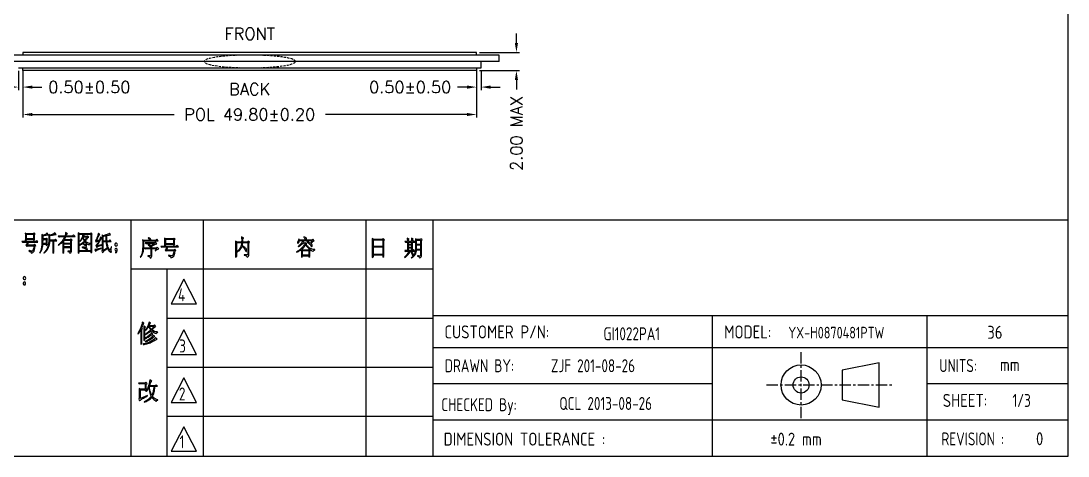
# Model space of a CAD drawing. Header units: millimetres. Extents: x 1826 to 2116, y 1670 to 1795.
# Drawn here: x 1891.5 to 2006.4, y 1670 to 1717.7 of the extents above; entities that cross this region are included whole.
import ezdxf
from ezdxf.enums import TextEntityAlignment as Align

# ---------------------------------------------------------------- set-up
doc = ezdxf.new("R2010")
doc.units = ezdxf.units.MM
doc.linetypes.add('CENTER', pattern=[2, 1.25, -0.25, 0.25, -0.25])
doc.linetypes.add('DASHED2', pattern=[0.375, 0.25, -0.125])
doc.layers.add('DIM', color=3, linetype='Continuous')
doc.styles.add('ROMANC', font='isocp.shx', dxfattribs={"bigfont": 'gbcbig.shx'})
doc.styles.add('ROMANS', font='romans.shx')
doc.dimstyles.new('LCDDIM', dxfattribs={"dimtxt": 0.85, "dimasz": 0.68, "dimexe": 0.2125, "dimexo": 0.2125, "dimgap": 0.17, "dimtad": 0, "dimzin": 0, "dimdsep": 46, "dimtxsty": 'ROMANS', "dimcen": 2.5, "dimadec": 0, "dimazin": 0, "dimtfac": 1, "dimtofl": 0, "dimtmove": 0, "dimatfit": 0, "dimfxl": 0, "dimarcsym": 0})

# ---------------------------------------------------------------- blocks, each defined once
blk = doc.blocks.new('*D13')
at = {"layer": 'DEFPOINTS', "color": 0, "transparency": 16777216}
for p in [(1941.47, 1714.3), (1941.47, 1712.3), (1945.85, 1712.3)]:
    blk.add_point(p, dxfattribs=at)
at = {"layer": 'DIM', "color": 0, "lineweight": -2, "transparency": 16777216}
for p, q in [((1945.85, 1715.34), (1945.85, 1716.38)), ((1941.79, 1714.3), (1946.17, 1714.3)), ((1941.79, 1712.3), (1946.17, 1712.3)), ((1945.85, 1711.26), (1945.85, 1710.22))]:
    blk.add_line(p, q, dxfattribs=at)
at = {"layer": 'DIM', "color": 0, "transparency": 16777216}
for points in [[(1945.67, 1715.34), (1946.02, 1715.34), (1945.85, 1714.3)], [(1945.67, 1711.26), (1946.02, 1711.26), (1945.85, 1712.3)]]:
    blk.add_solid(points, dxfattribs=at)
at = {"layer": 'DIM', "color": 0, "transparency": 16777216, "insert": (1945.85, 1705.41), "char_height": 1.3, "attachment_point": 5, "rotation": 90, "style": 'ROMANS'}
blk.add_mtext('2.00 MAX', dxfattribs=at)
blk = doc.blocks.new('*D14')
at = {"layer": 'DEFPOINTS', "color": 0, "transparency": 16777216}
for p in [(1891.17, 1712.6), (1891.67, 1712.6), (1891.67, 1710.49)]:
    blk.add_point(p, dxfattribs=at)
at = {"layer": 'DIM', "color": 0, "lineweight": -2, "transparency": 16777216}
for p, q in [((1891.17, 1712.28), (1891.17, 1710.16)), ((1891.67, 1712.28), (1891.67, 1710.16)), ((1890.13, 1710.49), (1889.09, 1710.49)), ((1892.71, 1710.49), (1893.75, 1710.49))]:
    blk.add_line(p, q, dxfattribs=at)
at = {"layer": 'DIM', "color": 0, "transparency": 16777216}
for points in [[(1890.13, 1710.66), (1890.13, 1710.31), (1891.17, 1710.49)], [(1892.71, 1710.66), (1892.71, 1710.31), (1891.67, 1710.49)]]:
    blk.add_solid(points, dxfattribs=at)
at = {"layer": 'DIM', "color": 0, "transparency": 16777216, "insert": (1898.96, 1710.49), "char_height": 1.3, "attachment_point": 5, "style": 'ROMANS'}
blk.add_mtext('0.50%%P0.50', dxfattribs=at)
blk = doc.blocks.new('*D15')
at = {"layer": 'DEFPOINTS', "color": 0, "transparency": 16777216}
for p in [(1941.47, 1712.6), (1941.97, 1712.6), (1941.47, 1710.49)]:
    blk.add_point(p, dxfattribs=at)
at = {"layer": 'DIM', "color": 0, "lineweight": -2, "transparency": 16777216}
for p, q in [((1941.47, 1712.28), (1941.47, 1710.16)), ((1941.97, 1712.28), (1941.97, 1710.16)), ((1940.43, 1710.49), (1939.39, 1710.49)), ((1943.01, 1710.49), (1944.05, 1710.49))]:
    blk.add_line(p, q, dxfattribs=at)
at = {"layer": 'DIM', "color": 0, "transparency": 16777216}
for points in [[(1940.43, 1710.66), (1940.43, 1710.31), (1941.47, 1710.49)], [(1943.01, 1710.66), (1943.01, 1710.31), (1941.97, 1710.49)]]:
    blk.add_solid(points, dxfattribs=at)
at = {"layer": 'DIM', "color": 0, "transparency": 16777216, "insert": (1934.18, 1710.49), "char_height": 1.3, "attachment_point": 5, "style": 'ROMANS'}
blk.add_mtext('0.50%%P0.50', dxfattribs=at)
blk = doc.blocks.new('*D16')
at = {"layer": 'DEFPOINTS', "color": 0, "transparency": 16777216}
for p in [(1891.67, 1712.6), (1941.47, 1712.6), (1941.47, 1707.48)]:
    blk.add_point(p, dxfattribs=at)
at = {"layer": 'DIM', "color": 0, "lineweight": -2, "transparency": 16777216}
for p, q in [((1891.67, 1712.28), (1891.67, 1707.16)), ((1941.47, 1712.28), (1941.47, 1707.16)), ((1892.71, 1707.48), (1908.26, 1707.48)), ((1940.43, 1707.48), (1924.88, 1707.48))]:
    blk.add_line(p, q, dxfattribs=at)
at = {"layer": 'DIM', "color": 0, "transparency": 16777216}
for points in [[(1892.71, 1707.65), (1892.71, 1707.31), (1891.67, 1707.48)], [(1940.43, 1707.65), (1940.43, 1707.31), (1941.47, 1707.48)]]:
    blk.add_solid(points, dxfattribs=at)
at = {"layer": 'DIM', "color": 0, "transparency": 16777216, "insert": (1916.57, 1707.48), "char_height": 1.3, "attachment_point": 5, "style": 'ROMANS'}
blk.add_mtext('POL 49.80%%P0.20', dxfattribs=at)

msp = doc.modelspace()

# ---------------------------------------------------------------- linework, layer by layer
for p, q in [((1943.969, 1714), (1889.169, 1714)), ((1891.669, 1714.3), (1891.669, 1714)), ((1941.469, 1714.3), (1891.669, 1714.3)), ((1941.469, 1714), (1941.469, 1714.3)), ((1943.969, 1713.3), (1943.969, 1714)), ((1943.969, 1713.3), (1889.169, 1713.3)), ((1941.969, 1712.6), (1941.969, 1713.3)), ((1891.169, 1712.6), (1941.969, 1712.6)), ((1891.669, 1712.3), (1891.669, 1712.6)), ((1941.469, 1712.3), (1891.669, 1712.3)), ((1941.469, 1712.6), (1941.469, 1712.3)), ((1936.657, 1695.878), (1880.909, 1695.878))]:
    msp.add_line(p, q)
for points in [[(2006.407, 1669.996), (2006.407, 1795.159), (1825.615, 1795.159), (1825.615, 1669.996)], [(1891.935, 1694.347), (1892.834, 1694.334), (1892.834, 1693.834), (1892.049, 1693.834), (1891.936, 1693.818), (1891.933, 1693.706), (1891.931, 1693.641), (1892.049, 1693.689), (1892.049, 1693.785), (1892.834, 1693.785), (1892.951, 1693.801), (1892.948, 1693.893), (1892.946, 1694.009), (1892.945, 1694.152), (1892.945, 1694.295), (1893.008, 1694.362), (1892.049, 1694.381), (1891.931, 1694.459)], [(1892.828, 1694.381), (1892.049, 1694.381), (1893.008, 1694.362), (1892.898, 1694.478)], [(1894.268, 1694.416), (1894.183, 1694.355), (1894.132, 1694.324), (1894.038, 1694.275), (1893.95, 1694.235), (1893.881, 1694.208), (1894.006, 1694.191), (1894.122, 1694.223), (1894.223, 1694.25), (1894.309, 1694.268), (1894.378, 1694.281), (1894.432, 1694.285), (1894.438, 1694.285), (1894.329, 1694.478)], [(1895.106, 1694.446), (1895.018, 1694.395), (1894.95, 1694.362), (1894.864, 1694.321), (1895.304, 1694.306), (1895.32, 1694.305), (1895.17, 1694.496)], [(1896.348, 1694.421), (1896.325, 1694.315), (1896.291, 1694.198), (1896.263, 1694.122), (1896.388, 1694.122), (1896.433, 1694.226), (1896.468, 1694.305), (1896.529, 1694.385), (1896.562, 1694.401), (1896.358, 1694.516)], [(1897.745, 1694.355), (1899.117, 1694.344), (1899.117, 1692.535), (1897.859, 1692.535), (1899.117, 1692.487), (1899.117, 1692.285), (1899.236, 1692.361), (1899.231, 1692.468), (1899.229, 1692.583), (1899.228, 1692.706), (1899.228, 1694.305), (1899.274, 1694.362), (1897.867, 1694.391), (1897.741, 1694.478)], [(1899.101, 1694.391), (1897.867, 1694.391), (1899.274, 1694.362), (1899.165, 1694.478)], [(1893.079, 1693.535), (1891.562, 1693.535), (1891.624, 1693.458), (1891.695, 1693.487), (1893.323, 1693.487), (1893.181, 1693.66)], [(1891.937, 1694.233), (1891.939, 1694.117), (1891.939, 1693.934), (1891.936, 1693.818), (1892.049, 1693.834), (1892.049, 1694.334), (1892.834, 1694.334), (1891.935, 1694.347)], [(1892.143, 1693.487), (1892.114, 1693.364), (1892.084, 1693.267), (1892.08, 1693.257), (1892.022, 1693.163), (1891.985, 1693.131), (1892.08, 1692.996), (1892.151, 1693.083), (1892.874, 1693.083), (1893.071, 1693.093), (1892.166, 1693.131), (1892.277, 1693.487)], [(1892.834, 1693.785), (1892.834, 1693.68), (1892.953, 1693.738), (1892.951, 1693.801)], [(1893.752, 1694.23), (1893.757, 1694.131), (1893.759, 1694.021), (1893.761, 1693.897), (1893.762, 1693.76), (1893.762, 1693.67), (1893.76, 1693.537), (1893.755, 1693.412), (1893.75, 1693.293), (1893.865, 1693.314), (1893.873, 1693.775), (1894.219, 1693.775), (1894.384, 1693.785), (1893.873, 1693.824), (1893.873, 1694.151), (1894.006, 1694.191), (1893.881, 1694.208), (1893.747, 1694.315)], [(1894.219, 1693.775), (1894.219, 1693.314), (1893.865, 1693.314), (1893.75, 1693.293), (1894.219, 1693.265), (1894.219, 1693.103), (1894.329, 1693.16), (1894.326, 1693.232), (1894.323, 1693.326), (1894.322, 1693.44), (1894.321, 1693.576), (1894.321, 1693.738), (1894.384, 1693.785)], [(1894.195, 1693.824), (1893.873, 1693.824), (1894.384, 1693.785), (1894.273, 1693.92)], [(1894.506, 1694.203), (1894.508, 1694.084), (1894.51, 1693.968), (1894.51, 1693.853), (1894.508, 1693.74), (1894.506, 1693.63), (1894.502, 1693.526), (1894.494, 1693.411), (1894.479, 1693.298), (1894.458, 1693.188), (1894.43, 1693.08), (1894.396, 1692.975), (1894.356, 1692.874), (1894.329, 1692.813), (1894.276, 1692.706), (1894.22, 1692.607), (1894.163, 1692.514), (1894.103, 1692.43), (1894.041, 1692.354), (1893.976, 1692.286), (1893.975, 1692.285), (1893.991, 1692.246), (1894.071, 1692.318), (1894.145, 1692.391), (1894.213, 1692.469), (1894.277, 1692.549), (1894.335, 1692.633), (1894.388, 1692.719), (1894.436, 1692.81), (1894.478, 1692.902), (1894.516, 1692.997), (1894.548, 1693.096), (1894.574, 1693.199), (1894.596, 1693.304), (1894.611, 1693.413), (1894.623, 1693.525), (1894.627, 1693.631), (1895.374, 1693.631), (1894.627, 1693.68), (1894.627, 1694.19), (1894.775, 1694.222), (1894.635, 1694.237), (1894.502, 1694.324)], [(1895.123, 1693.68), (1894.627, 1693.68), (1895.374, 1693.631), (1895.241, 1693.795)], [(1894.775, 1694.285), (1894.684, 1694.252), (1894.635, 1694.237), (1894.775, 1694.222), (1894.905, 1694.25), (1895.019, 1694.272), (1895.116, 1694.29), (1895.195, 1694.301), (1895.258, 1694.306), (1895.304, 1694.306), (1894.864, 1694.321)], [(1894.943, 1693.631), (1894.943, 1692.805), (1894.942, 1692.698), (1894.94, 1692.587), (1894.939, 1692.47), (1894.936, 1692.35), (1894.935, 1692.275), (1895.06, 1692.324), (1895.055, 1692.459), (1895.053, 1692.574), (1895.052, 1692.668), (1895.052, 1693.631)], [(1897.081, 1694.122), (1895.547, 1694.122), (1895.611, 1694.044), (1895.699, 1694.069), (1895.768, 1694.074), (1897.388, 1694.074), (1897.223, 1694.276)], [(1895.913, 1693.52), (1895.909, 1693.516), (1895.838, 1693.436), (1895.765, 1693.362), (1895.69, 1693.293), (1895.614, 1693.229), (1895.547, 1693.179), (1895.563, 1693.141), (1895.65, 1693.192), (1895.733, 1693.248), (1895.812, 1693.308), (1895.889, 1693.372), (1895.962, 1693.441), (1896.032, 1693.515), (1896.05, 1693.535), (1895.97, 1693.589)], [(1896.239, 1694.074), (1896.187, 1693.958), (1896.133, 1693.851), (1896.08, 1693.754), (1896.025, 1693.666), (1895.97, 1693.589), (1896.05, 1693.535), (1896.05, 1692.857), (1896.049, 1692.726), (1896.048, 1692.609), (1896.048, 1692.509), (1896.047, 1692.424), (1896.046, 1692.354), (1896.045, 1692.3), (1896.044, 1692.26), (1896.044, 1692.256), (1896.161, 1692.343), (1896.161, 1692.901), (1896.885, 1692.901), (1896.161, 1692.949), (1896.161, 1693.275), (1896.885, 1693.275), (1896.161, 1693.323), (1896.161, 1693.67), (1896.885, 1693.67), (1897.081, 1693.68), (1896.185, 1693.717), (1896.238, 1693.809), (1896.291, 1693.903), (1896.34, 1694.002), (1896.374, 1694.074)], [(1896.885, 1693.67), (1896.885, 1693.323), (1896.161, 1693.323), (1896.885, 1693.275), (1896.885, 1692.949), (1896.161, 1692.949), (1896.885, 1692.901), (1896.885, 1692.544), (1896.845, 1692.469), (1896.813, 1692.468), (1896.994, 1692.465), (1896.994, 1693.622), (1897.081, 1693.68)], [(1896.853, 1693.717), (1896.185, 1693.717), (1897.081, 1693.68), (1896.931, 1693.824)], [(1897.748, 1694.24), (1897.749, 1694.131), (1897.749, 1692.543), (1897.747, 1692.428), (1897.743, 1692.315), (1897.741, 1692.266), (1897.859, 1692.324), (1897.859, 1692.487), (1899.117, 1692.487), (1897.859, 1692.535), (1897.859, 1694.344), (1899.117, 1694.344), (1897.745, 1694.355)], [(1898.277, 1693.453), (1898.204, 1693.389), (1898.127, 1693.327), (1898.043, 1693.267), (1897.951, 1693.207), (1897.859, 1693.15), (1897.859, 1693.111), (1897.948, 1693.151), (1898.036, 1693.195), (1898.12, 1693.244), (1898.202, 1693.297), (1898.282, 1693.354), (1898.359, 1693.417), (1898.434, 1693.485), (1898.457, 1693.506), (1898.342, 1693.517)], [(1898.118, 1693.914), (1898.073, 1693.814), (1898.024, 1693.716), (1897.972, 1693.62), (1897.946, 1693.573), (1897.97, 1693.555), (1898.032, 1693.635), (1898.091, 1693.721), (1898.148, 1693.813), (1898.202, 1693.909), (1898.237, 1693.978), (1898.159, 1694.016)], [(1898.252, 1694.344), (1898.238, 1694.261), (1898.209, 1694.155), (1898.161, 1694.023), (1898.159, 1694.016), (1898.237, 1693.978), (1898.269, 1693.878), (1898.308, 1693.776), (1898.354, 1693.674), (1898.402, 1693.584), (1898.457, 1693.66), (1898.408, 1693.729), (1898.359, 1693.818), (1898.311, 1693.925), (1898.268, 1694.036), (1898.685, 1694.036), (1898.292, 1694.083), (1898.344, 1694.177), (1898.354, 1694.19), (1898.417, 1694.247), (1898.268, 1694.344)], [(1898.685, 1694.083), (1898.292, 1694.083), (1898.685, 1694.036), (1898.631, 1693.928), (1898.575, 1693.83), (1898.52, 1693.744), (1898.463, 1693.667), (1898.457, 1693.66), (1898.402, 1693.584), (1898.342, 1693.517), (1898.457, 1693.506), (1898.525, 1693.429), (1898.598, 1693.359), (1898.675, 1693.299), (1898.756, 1693.245), (1898.842, 1693.202), (1898.932, 1693.164), (1898.944, 1693.16), (1898.986, 1693.233), (1899.08, 1693.283), (1899.086, 1693.285), (1899.086, 1693.323), (1898.981, 1693.334), (1898.882, 1693.354), (1898.792, 1693.384), (1898.708, 1693.424), (1898.633, 1693.473), (1898.565, 1693.532), (1898.52, 1693.584), (1898.594, 1693.681), (1898.658, 1693.768), (1898.714, 1693.845), (1898.732, 1693.872), (1898.803, 1693.954), (1898.88, 1694.003), (1898.889, 1694.007), (1898.755, 1694.18)], [(1899.938, 1694.359), (1899.911, 1694.258), (1899.876, 1694.151), (1899.834, 1694.034), (1899.801, 1693.949), (1899.735, 1693.798), (1899.68, 1693.7), (1899.636, 1693.654), (1899.62, 1693.651), (1899.707, 1693.487), (1899.781, 1693.551), (1899.825, 1693.573), (1899.896, 1693.592), (1899.999, 1693.615), (1900.037, 1693.622), (1899.731, 1693.641), (1899.791, 1693.761), (1899.845, 1693.87), (1899.892, 1693.967), (1899.933, 1694.051), (1899.958, 1694.103), (1900.015, 1694.217), (1900.072, 1694.297), (1900.101, 1694.324), (1899.958, 1694.449)], [(1900.154, 1693.897), (1900.114, 1693.788), (1900.077, 1693.7), (1900.061, 1693.67), (1899.731, 1693.641), (1900.037, 1693.622), (1899.957, 1693.482), (1899.888, 1693.368), (1899.831, 1693.278), (1899.785, 1693.215), (1899.755, 1693.179), (1899.67, 1693.105), (1899.66, 1693.103), (1899.769, 1692.901), (1899.826, 1692.947), (1899.894, 1692.991), (1899.974, 1693.033), (1900.067, 1693.071), (1899.777, 1693.083), (1899.834, 1693.162), (1899.892, 1693.244), (1899.95, 1693.332), (1900.011, 1693.424), (1900.071, 1693.522), (1900.108, 1693.584), (1900.19, 1693.721), (1900.256, 1693.82), (1900.304, 1693.882), (1900.328, 1693.9), (1900.194, 1694.026)], [(1900.363, 1694.168), (1900.367, 1694.051), (1900.367, 1692.602), (1900.338, 1692.494), (1900.328, 1692.478), (1900.423, 1692.324), (1900.462, 1692.375), (1900.514, 1692.434), (1900.581, 1692.5), (1900.47, 1692.535), (1900.47, 1693.545), (1901.367, 1693.545), (1900.47, 1693.594), (1900.47, 1694.112), (1900.561, 1694.129), (1900.747, 1694.165), (1900.777, 1694.17), (1900.462, 1694.17), (1900.352, 1694.276)], [(1901.083, 1694.392), (1900.999, 1694.344), (1900.91, 1694.304), (1900.863, 1694.285), (1900.781, 1694.258), (1900.694, 1694.232), (1900.6, 1694.206), (1900.501, 1694.181), (1900.462, 1694.17), (1900.777, 1694.17), (1900.777, 1694.067), (1900.779, 1693.959), (1900.781, 1693.844), (1900.786, 1693.724), (1900.792, 1693.597), (1900.792, 1693.594), (1900.894, 1693.594), (1900.888, 1693.711), (1900.882, 1693.942), (1900.879, 1694.056), (1900.878, 1694.167), (1900.878, 1694.19), (1901.014, 1694.221), (1901.123, 1694.245), (1901.205, 1694.26), (1901.262, 1694.266), (1901.272, 1694.266), (1901.162, 1694.449)], [(1901.107, 1693.594), (1900.47, 1693.594), (1901.367, 1693.545), (1901.216, 1693.728)], [(1900.792, 1693.545), (1900.805, 1693.404), (1900.821, 1693.274), (1900.842, 1693.155), (1900.863, 1693.046), (1900.89, 1692.949), (1900.919, 1692.861), (1900.942, 1692.805), (1900.993, 1692.701), (1901.05, 1692.609), (1901.224, 1692.619), (1901.194, 1692.631), (1901.146, 1692.679), (1901.091, 1692.772), (1901.036, 1692.891), (1901.003, 1692.969), (1900.975, 1693.059), (1900.949, 1693.162), (1900.927, 1693.278), (1900.909, 1693.407), (1900.894, 1693.545)], [(1901.822, 1693.343), (1901.788, 1693.308), (1901.759, 1693.208), (1901.765, 1693.143), (1901.822, 1693.064), (1901.878, 1693.041), (1901.964, 1693.064), (1902.011, 1693.11), (1902.035, 1693.218), (1902.019, 1693.288), (1901.956, 1693.353), (1901.905, 1693.364)], [(1904.816, 1693.619), (1904.818, 1693.502), (1904.82, 1693.39), (1904.821, 1693.284), (1904.822, 1693.186), (1904.822, 1693.081), (1904.821, 1692.982), (1904.818, 1692.878), (1904.812, 1692.773), (1904.804, 1692.662), (1904.794, 1692.548), (1904.788, 1692.477), (1904.771, 1692.373), (1904.748, 1692.272), (1904.718, 1692.172), (1904.679, 1692.073), (1904.636, 1691.977), (1904.584, 1691.883), (1904.556, 1691.835), (1904.582, 1691.807), (1904.653, 1691.908), (1904.715, 1692.007), (1904.769, 1692.102), (1904.814, 1692.196), (1904.85, 1692.287), (1904.876, 1692.373), (1904.89, 1692.439), (1904.906, 1692.551), (1904.919, 1692.661), (1904.93, 1692.768), (1904.937, 1692.873), (1904.942, 1692.976), (1904.942, 1692.977), (1904.945, 1693.068), (1904.947, 1693.166), (1904.948, 1693.271), (1904.949, 1693.383), (1904.95, 1693.502), (1904.95, 1693.61), (1906.529, 1693.61), (1906.358, 1693.799), (1906.237, 1693.658), (1904.96, 1693.658), (1904.814, 1693.742)], [(1905.422, 1693.157), (1905.505, 1693.1), (1905.58, 1693.032), (1905.619, 1692.986), (1905.689, 1692.887), (1905.714, 1692.817), (1905.02, 1692.817), (1905.088, 1692.742), (1905.18, 1692.765), (1905.26, 1692.769), (1905.697, 1692.769), (1905.697, 1692.071), (1905.66, 1691.982), (1905.611, 1691.967), (1905.53, 1691.97), (1905.423, 1691.982), (1905.388, 1691.985), (1905.388, 1691.939), (1905.493, 1691.908), (1905.572, 1691.858), (1905.625, 1691.787), (1905.645, 1691.73), (1905.73, 1691.788), (1905.784, 1691.865), (1905.808, 1691.957), (1905.809, 1692.005), (1905.809, 1692.769), (1906.306, 1692.769), (1906.169, 1692.496), (1906.195, 1692.477), (1906.27, 1692.554), (1906.344, 1692.622), (1906.4, 1692.666), (1906.497, 1692.712), (1906.584, 1692.722), (1906.59, 1692.722), (1906.418, 1692.931), (1906.298, 1692.817), (1905.765, 1692.817), (1905.828, 1692.895), (1905.835, 1692.911), (1905.808, 1693.002), (1905.791, 1693.025), (1905.898, 1693.088), (1905.991, 1693.141), (1906.07, 1693.188), (1906.135, 1693.223), (1906.228, 1693.258), (1906.323, 1693.277), (1906.383, 1693.28), (1906.212, 1693.478), (1906.109, 1693.383), (1905.088, 1693.383), (1905.156, 1693.308), (1905.248, 1693.331), (1905.328, 1693.336), (1906.1, 1693.336), (1905.765, 1693.043), (1905.677, 1693.099), (1905.588, 1693.143), (1905.497, 1693.178), (1905.431, 1693.195)], [(1905.509, 1693.852), (1905.559, 1693.773), (1905.568, 1693.752), (1905.625, 1693.676), (1905.637, 1693.676), (1905.697, 1693.742), (1905.684, 1693.834), (1905.654, 1693.875), (1905.588, 1693.919), (1905.49, 1693.961), (1905.439, 1693.979), (1905.431, 1693.941)], [(1907.223, 1693.692), (1907.224, 1693.581), (1907.224, 1693.393), (1907.222, 1693.283), (1907.218, 1693.178), (1907.215, 1693.1), (1907.344, 1693.147), (1907.344, 1693.241), (1908.202, 1693.241), (1908.327, 1693.255), (1908.325, 1693.338), (1908.323, 1693.446), (1908.322, 1693.577), (1908.322, 1693.742), (1908.39, 1693.809), (1908.27, 1693.922), (1908.194, 1693.827), (1907.344, 1693.827), (1907.215, 1693.903), (1907.22, 1693.799)], [(1908.202, 1693.781), (1908.202, 1693.289), (1907.344, 1693.289), (1907.344, 1693.781)], [(1915.019, 1693.286), (1915.02, 1693.147), (1915.02, 1692.214), (1915.019, 1692.123), (1915.018, 1692.019), (1915.014, 1691.904), (1915.011, 1691.809), (1915.14, 1691.884), (1915.14, 1692.375), (1915.223, 1692.418), (1915.305, 1692.469), (1915.387, 1692.531), (1915.467, 1692.604), (1915.475, 1692.611), (1915.54, 1692.683), (1915.6, 1692.762), (1915.656, 1692.85), (1915.705, 1692.947), (1915.741, 1693.026), (1915.813, 1692.955), (1915.883, 1692.878), (1915.949, 1692.799), (1915.963, 1692.782), (1916.028, 1692.686), (1916.08, 1692.596), (1916.118, 1692.516), (1916.167, 1692.433), (1916.204, 1692.46), (1916.231, 1692.548), (1916.23, 1692.666), (1916.23, 1692.668), (1916.21, 1692.711), (1916.171, 1692.762), (1916.11, 1692.821), (1916.027, 1692.889), (1915.925, 1692.964), (1915.8, 1693.047), (1915.757, 1693.074), (1915.777, 1693.168), (1915.792, 1693.273), (1915.805, 1693.388), (1915.809, 1693.432), (1916.358, 1693.432), (1916.358, 1692.233), (1916.348, 1692.111), (1916.299, 1692.064), (1916.29, 1692.064), (1916.223, 1692.065), (1916.127, 1692.071), (1916.005, 1692.08), (1915.972, 1692.082), (1915.972, 1692.035), (1916.094, 1692.002), (1916.185, 1691.957), (1916.244, 1691.901), (1916.271, 1691.834), (1916.272, 1691.827), (1916.364, 1691.877), (1916.429, 1691.943), (1916.468, 1692.025), (1916.478, 1692.124), (1916.478, 1693.375), (1916.546, 1693.452), (1916.4, 1693.584), (1916.332, 1693.48), (1915.809, 1693.48), (1915.813, 1693.588), (1915.816, 1693.696), (1915.817, 1693.804), (1915.817, 1693.858), (1915.903, 1693.924), (1915.681, 1694.038), (1915.683, 1693.925), (1915.685, 1693.815), (1915.685, 1693.707), (1915.684, 1693.6), (1915.681, 1693.496), (1915.681, 1693.48), (1915.14, 1693.48), (1915.011, 1693.575), (1915.014, 1693.499), (1915.018, 1693.403)], [(1915.655, 1693.201), (1915.631, 1693.097), (1915.6, 1692.999), (1915.562, 1692.908), (1915.516, 1692.825), (1915.5, 1692.8), (1915.435, 1692.706), (1915.368, 1692.622), (1915.299, 1692.548), (1915.227, 1692.483), (1915.151, 1692.43), (1915.14, 1692.422), (1915.14, 1693.432), (1915.681, 1693.432), (1915.671, 1693.314)], [(1922.261, 1692.794), (1922.188, 1692.722), (1922.149, 1692.687), (1922.078, 1692.63), (1922, 1692.575), (1921.916, 1692.521), (1921.825, 1692.468), (1921.729, 1692.416), (1921.703, 1692.404), (1921.72, 1692.365), (1921.824, 1692.411), (1921.921, 1692.456), (1922.012, 1692.502), (1922.098, 1692.548), (1922.177, 1692.596), (1922.243, 1692.639), (1922.243, 1692.341), (1922.242, 1692.214), (1922.241, 1692.101), (1922.239, 1692.003), (1922.238, 1691.92), (1922.235, 1691.818), (1922.355, 1691.893), (1922.355, 1691.978), (1923.05, 1691.978), (1923.05, 1691.827), (1923.178, 1691.903), (1923.175, 1691.967), (1923.173, 1692.051), (1923.172, 1692.155), (1923.171, 1692.276), (1923.17, 1692.419), (1923.17, 1692.498), (1923.247, 1692.554), (1923.11, 1692.687), (1923.032, 1692.602), (1922.355, 1692.602), (1922.287, 1692.677), (1922.356, 1692.745), (1922.425, 1692.816), (1922.493, 1692.891), (1922.562, 1692.97), (1922.628, 1693.054), (1922.694, 1693.14), (1922.715, 1693.168), (1922.772, 1693.082), (1922.834, 1693), (1922.9, 1692.922), (1922.971, 1692.848), (1923.047, 1692.777), (1923.076, 1692.753), (1923.151, 1692.687), (1923.232, 1692.629), (1923.316, 1692.576), (1923.404, 1692.529), (1923.496, 1692.489), (1923.547, 1692.47), (1923.594, 1692.551), (1923.676, 1692.601), (1923.71, 1692.611), (1923.71, 1692.648), (1923.616, 1692.656), (1923.521, 1692.672), (1923.426, 1692.696), (1923.332, 1692.728), (1923.237, 1692.768), (1923.23, 1692.771), (1923.155, 1692.811), (1923.081, 1692.861), (1923.006, 1692.92), (1922.931, 1692.99), (1922.855, 1693.068), (1922.78, 1693.157), (1922.741, 1693.206), (1922.835, 1693.263), (1922.664, 1693.395), (1922.625, 1693.311), (1922.576, 1693.222), (1922.519, 1693.129), (1922.457, 1693.036), (1922.395, 1692.951), (1922.33, 1692.87)], [(1921.831, 1693.489), (1921.798, 1693.404), (1921.849, 1693.375), (1921.941, 1693.387), (1921.977, 1693.423), (1921.998, 1693.506), (1921.996, 1693.629), (1921.995, 1693.641), (1923.427, 1693.641), (1923.29, 1693.404), (1923.316, 1693.386), (1923.411, 1693.481), (1923.497, 1693.551), (1923.574, 1693.591), (1923.641, 1693.604), (1923.659, 1693.603), (1923.496, 1693.792), (1923.41, 1693.687), (1921.995, 1693.687), (1921.986, 1693.801), (1921.943, 1693.801), (1921.917, 1693.68), (1921.882, 1693.58), (1921.84, 1693.501)], [(1922.285, 1693.407), (1922.227, 1693.327), (1922.16, 1693.249), (1922.09, 1693.174), (1922.013, 1693.101), (1921.932, 1693.031), (1921.891, 1692.998), (1921.909, 1692.97), (1922.006, 1693.03), (1922.096, 1693.089), (1922.178, 1693.149), (1922.251, 1693.208), (1922.317, 1693.269), (1922.321, 1693.272), (1922.421, 1693.362), (1922.5, 1693.412), (1922.543, 1693.423), (1922.389, 1693.575), (1922.34, 1693.489)], [(1922.574, 1693.933), (1922.636, 1693.851), (1922.681, 1693.774), (1922.681, 1693.773), (1922.728, 1693.709), (1922.784, 1693.763), (1922.805, 1693.864), (1922.766, 1693.933), (1922.703, 1693.973), (1922.611, 1694.013), (1922.509, 1694.047), (1922.492, 1694.018)], [(1922.955, 1693.415), (1923.051, 1693.337), (1923.132, 1693.264), (1923.199, 1693.197), (1923.25, 1693.134), (1923.287, 1693.079), (1923.29, 1693.074), (1923.347, 1692.989), (1923.395, 1692.999), (1923.418, 1693.046), (1923.428, 1693.146), (1923.395, 1693.233), (1923.35, 1693.281), (1923.297, 1693.319), (1923.229, 1693.36), (1923.143, 1693.404), (1923.042, 1693.452), (1922.924, 1693.504), (1922.87, 1693.527), (1922.844, 1693.498)], [(1930.025, 1693.182), (1930.026, 1693.079), (1930.026, 1692.618), (1930.025, 1692.515), (1930.025, 1692.41), (1930.024, 1692.301), (1930.023, 1692.192), (1930.022, 1692.081), (1930.021, 1691.967), (1930.019, 1691.852), (1930.018, 1691.78), (1930.146, 1691.875), (1930.146, 1692.064), (1931.167, 1692.064), (1931.167, 1691.809), (1931.296, 1691.884), (1931.293, 1691.984), (1931.29, 1692.089), (1931.289, 1692.197), (1931.288, 1692.311), (1931.288, 1693.659), (1931.374, 1693.716), (1931.228, 1693.858), (1931.142, 1693.763), (1930.172, 1693.763), (1930.018, 1693.858), (1930.02, 1693.74), (1930.021, 1693.622), (1930.022, 1693.509), (1930.023, 1693.398), (1930.024, 1693.289)], [(1930.146, 1692.989), (1930.146, 1693.716), (1931.167, 1693.716), (1931.167, 1692.989)], [(1933.869, 1693.831), (1933.871, 1693.726), (1933.873, 1693.611), (1933.873, 1693.527), (1933.607, 1693.527), (1933.675, 1693.452), (1933.796, 1693.48), (1933.873, 1693.48), (1933.873, 1692.536), (1933.581, 1692.536), (1933.65, 1692.46), (1933.77, 1692.488), (1934.688, 1692.488), (1934.559, 1692.648), (1934.465, 1692.536), (1934.448, 1692.536), (1934.448, 1693.48), (1934.714, 1693.48), (1934.576, 1693.631), (1934.482, 1693.527), (1934.448, 1693.527), (1934.448, 1693.753), (1934.516, 1693.82), (1934.328, 1693.924), (1934.332, 1693.804), (1934.334, 1693.694), (1934.336, 1693.592), (1934.336, 1693.527), (1933.984, 1693.527), (1933.984, 1693.744), (1934.062, 1693.81), (1933.864, 1693.924)], [(1933.984, 1693.48), (1934.336, 1693.48), (1934.336, 1693.225), (1933.984, 1693.225)], [(1934.781, 1693.446), (1934.782, 1693.325), (1934.782, 1693.102), (1934.781, 1692.957), (1934.778, 1692.826), (1934.772, 1692.709), (1934.765, 1692.606), (1934.756, 1692.518), (1934.744, 1692.444), (1934.739, 1692.422), (1934.712, 1692.314), (1934.678, 1692.213), (1934.637, 1692.118), (1934.602, 1692.053), (1934.547, 1691.978), (1934.481, 1691.906), (1934.403, 1691.836), (1934.315, 1691.77), (1934.302, 1691.761), (1934.319, 1691.733), (1934.404, 1691.776), (1934.485, 1691.83), (1934.561, 1691.894), (1934.634, 1691.968), (1934.696, 1692.044), (1934.746, 1692.119), (1934.787, 1692.205), (1934.822, 1692.299), (1934.85, 1692.404), (1934.872, 1692.518), (1934.885, 1692.63), (1935.314, 1692.63), (1935.314, 1692.025), (1935.277, 1691.943), (1935.263, 1691.941), (1935.202, 1691.94), (1935.097, 1691.953), (1935.005, 1691.969), (1934.997, 1691.921), (1935.106, 1691.888), (1935.179, 1691.835), (1935.216, 1691.762), (1935.219, 1691.742), (1935.325, 1691.791), (1935.39, 1691.844), (1935.391, 1691.846), (1935.425, 1691.945), (1935.425, 1693.65), (1935.503, 1693.707), (1935.365, 1693.839), (1935.289, 1693.744), (1934.903, 1693.744), (1934.774, 1693.82), (1934.776, 1693.743), (1934.778, 1693.655), (1934.78, 1693.556)], [(1934.893, 1693.215), (1934.893, 1693.697), (1935.314, 1693.697), (1935.314, 1693.215)], [(1892.866, 1693.131), (1892.166, 1693.131), (1893.071, 1693.093), (1892.953, 1693.237)], [(1892.331, 1692.525), (1892.438, 1692.462), (1892.669, 1692.492), (1892.593, 1692.495), (1892.494, 1692.515), (1892.375, 1692.552), (1892.339, 1692.564)], [(1892.874, 1693.083), (1892.85, 1692.906), (1892.827, 1692.761), (1892.799, 1692.648), (1892.772, 1692.568), (1892.742, 1692.519), (1892.725, 1692.507), (1892.669, 1692.492), (1892.438, 1692.462), (1892.515, 1692.394), (1892.561, 1692.323), (1892.576, 1692.266), (1892.682, 1692.304), (1892.754, 1692.341), (1892.756, 1692.343), (1892.829, 1692.401), (1892.866, 1692.449), (1892.888, 1692.493), (1892.911, 1692.568), (1892.935, 1692.673), (1892.959, 1692.808), (1892.985, 1692.975), (1892.993, 1693.025), (1893.071, 1693.093)], [(1893.743, 1693.182), (1893.735, 1693.076), (1893.726, 1692.979), (1893.724, 1692.959), (1893.708, 1692.86), (1893.685, 1692.757), (1893.656, 1692.652), (1893.622, 1692.544), (1893.581, 1692.433), (1893.533, 1692.319), (1893.527, 1692.304), (1893.543, 1692.275), (1893.598, 1692.358), (1893.65, 1692.445), (1893.695, 1692.537), (1893.735, 1692.634), (1893.769, 1692.736), (1893.798, 1692.842), (1893.821, 1692.952), (1893.84, 1693.069), (1893.852, 1693.189), (1893.857, 1693.265), (1894.219, 1693.265), (1893.75, 1693.293)], [(1896.601, 1692.458), (1896.703, 1692.413), (1896.776, 1692.353), (1896.819, 1692.276), (1896.821, 1692.266), (1896.92, 1692.315), (1896.963, 1692.361), (1896.994, 1692.465), (1896.813, 1692.468), (1896.736, 1692.474), (1896.632, 1692.492), (1896.609, 1692.497)], [(1898.159, 1692.901), (1898.283, 1692.853), (1898.39, 1692.808), (1898.482, 1692.765), (1898.556, 1692.721), (1898.615, 1692.679), (1898.646, 1692.651), (1898.721, 1692.596), (1898.755, 1692.648), (1898.755, 1692.661), (1898.738, 1692.753), (1898.671, 1692.827), (1898.646, 1692.842), (1898.59, 1692.863), (1898.516, 1692.884), (1898.427, 1692.902), (1898.32, 1692.919), (1898.196, 1692.935), (1898.159, 1692.939)], [(1898.316, 1693.257), (1898.417, 1693.179), (1898.499, 1693.11), (1898.559, 1693.051), (1898.583, 1693.025), (1898.641, 1692.986), (1898.662, 1693.045), (1898.648, 1693.146), (1898.598, 1693.199), (1898.534, 1693.23), (1898.446, 1693.262), (1898.332, 1693.293), (1898.324, 1693.294)], [(1900.143, 1692.772), (1900.038, 1692.747), (1899.95, 1692.727), (1899.881, 1692.712), (1899.856, 1692.708), (1899.774, 1692.689), (1899.682, 1692.671), (1899.579, 1692.652), (1899.574, 1692.651), (1899.652, 1692.478), (1899.714, 1692.527), (1899.799, 1692.577), (1899.888, 1692.622), (1899.965, 1692.653), (1900.049, 1692.687), (1900.142, 1692.721), (1900.242, 1692.756), (1900.274, 1692.766), (1900.266, 1692.805)], [(1899.777, 1693.083), (1900.067, 1693.071), (1900.171, 1693.108), (1900.289, 1693.14), (1900.289, 1693.141), (1900.281, 1693.179)], [(1900.47, 1692.535), (1900.581, 1692.5), (1900.663, 1692.573), (1900.759, 1692.654), (1900.863, 1692.737), (1900.855, 1692.766)], [(1901.317, 1692.811), (1901.289, 1692.712), (1901.28, 1692.679), (1901.224, 1692.619), (1901.05, 1692.609), (1901.114, 1692.529), (1901.183, 1692.462), (1901.224, 1692.429), (1901.331, 1692.358), (1901.38, 1692.354), (1901.381, 1692.381), (1901.363, 1692.479), (1901.359, 1692.593), (1901.362, 1692.686), (1901.372, 1692.798), (1901.389, 1692.934), (1901.389, 1692.939), (1901.351, 1692.949)], [(1901.854, 1692.785), (1901.798, 1692.737), (1901.775, 1692.669), (1901.783, 1692.583), (1901.838, 1692.535), (1901.924, 1692.515), (1901.893, 1692.404), (1901.885, 1692.39), (1901.816, 1692.315), (1901.814, 1692.314), (1901.822, 1692.285), (1901.904, 1692.326), (1901.932, 1692.353), (1901.987, 1692.429), (1902.019, 1692.515), (1902.027, 1692.637), (1902.011, 1692.698), (1901.946, 1692.778), (1901.932, 1692.785)], [(1907.385, 1692.74), (1907.379, 1692.722), (1907.318, 1692.634), (1907.275, 1692.6), (1907.379, 1692.468), (1907.455, 1692.553), (1908.244, 1692.553), (1908.221, 1692.385), (1908.195, 1692.247), (1908.167, 1692.138), (1908.138, 1692.057), (1908.108, 1692.006), (1908.082, 1691.985), (1908.024, 1691.973), (1907.946, 1691.974), (1907.845, 1691.991), (1907.723, 1692.023), (1907.661, 1692.042), (1907.653, 1692.005), (1907.765, 1691.944), (1907.847, 1691.882), (1907.898, 1691.813), (1907.919, 1691.75), (1908.03, 1691.785), (1908.108, 1691.82), (1908.116, 1691.825), (1908.192, 1691.879), (1908.236, 1691.929), (1908.259, 1691.97), (1908.282, 1692.039), (1908.307, 1692.135), (1908.332, 1692.258), (1908.359, 1692.41), (1908.374, 1692.496), (1908.46, 1692.562), (1908.33, 1692.703), (1908.236, 1692.6), (1907.473, 1692.6), (1907.593, 1692.949), (1908.734, 1692.949), (1908.58, 1693.12), (1908.468, 1692.997), (1906.812, 1692.997), (1906.881, 1692.92), (1906.958, 1692.949), (1907.447, 1692.949), (1907.416, 1692.833)], [(1908.202, 1693.138), (1908.33, 1693.195), (1908.327, 1693.255), (1908.202, 1693.241)], [(1922.355, 1692.025), (1922.355, 1692.554), (1923.05, 1692.554), (1923.05, 1692.025)], [(1931.167, 1692.942), (1931.167, 1692.11), (1930.146, 1692.11), (1930.146, 1692.942)], [(1933.908, 1692.256), (1933.851, 1692.16), (1933.83, 1692.13), (1933.772, 1692.047), (1933.709, 1691.966), (1933.641, 1691.887), (1933.566, 1691.811), (1933.564, 1691.809), (1933.589, 1691.789), (1933.659, 1691.837), (1933.728, 1691.893), (1933.799, 1691.959), (1933.872, 1692.033), (1933.945, 1692.115), (1934.02, 1692.207), (1934.062, 1692.262), (1934.138, 1692.299), (1933.984, 1692.441), (1933.952, 1692.349)], [(1934.336, 1693.178), (1934.336, 1692.885), (1933.984, 1692.885), (1933.984, 1693.178)], [(1934.336, 1692.837), (1934.336, 1692.536), (1933.984, 1692.536), (1933.984, 1692.837)], [(1934.322, 1692.293), (1934.374, 1692.198), (1934.406, 1692.117), (1934.414, 1692.092), (1934.454, 1692.019), (1934.499, 1692.053), (1934.529, 1692.155), (1934.516, 1692.205), (1934.478, 1692.25), (1934.405, 1692.317), (1934.3, 1692.404), (1934.276, 1692.422), (1934.25, 1692.404)], [(1934.891, 1692.879), (1934.892, 1692.989), (1934.893, 1693.104), (1934.893, 1693.168), (1935.314, 1693.168), (1935.314, 1692.677), (1934.885, 1692.677), (1934.888, 1692.776)], [(1891.766, 1689.669), (1891.725, 1689.631), (1891.695, 1689.534), (1891.698, 1689.472), (1891.75, 1689.39), (1891.809, 1689.36), (1891.9, 1689.38), (1891.951, 1689.424), (1891.978, 1689.524), (1891.967, 1689.592), (1891.907, 1689.669), (1891.854, 1689.687)], [(1891.766, 1689.092), (1891.717, 1689.046), (1891.695, 1688.948), (1891.705, 1688.881), (1891.766, 1688.803), (1891.812, 1688.782), (1891.9, 1688.803), (1891.937, 1688.845), (1891.97, 1688.948), (1891.962, 1689.004), (1891.907, 1689.092), (1891.851, 1689.115)], [(1907.942, 1686.704), (1910.727, 1686.704), (1909.334, 1689.39)], [(1904.682, 1684.329), (1904.647, 1684.22), (1904.61, 1684.116), (1904.579, 1684.035), (1904.539, 1683.936), (1904.494, 1683.834), (1904.446, 1683.732), (1904.393, 1683.625), (1904.335, 1683.518), (1904.277, 1683.411), (1904.315, 1683.391), (1904.385, 1683.484), (1904.451, 1683.579), (1904.514, 1683.675), (1904.573, 1683.773), (1904.626, 1683.869), (1904.626, 1682.56), (1904.624, 1682.479), (1904.621, 1682.349), (1904.616, 1682.259), (1904.739, 1682.321), (1904.739, 1683.911), (1904.796, 1683.973), (1904.702, 1684.035), (1904.742, 1684.133), (1904.789, 1684.241), (1904.833, 1684.346), (1904.89, 1684.478), (1904.943, 1684.561), (1904.956, 1684.575), (1904.777, 1684.689), (1904.747, 1684.564), (1904.715, 1684.444)], [(1904.937, 1683.961), (1904.937, 1682.996), (1904.936, 1682.897), (1904.932, 1682.773), (1904.928, 1682.684), (1905.051, 1682.747), (1905.051, 1684.066), (1905.108, 1684.128), (1904.928, 1684.232), (1904.934, 1684.076)], [(1905.27, 1684.041), (1905.213, 1683.942), (1905.152, 1683.846), (1905.117, 1683.796), (1905.145, 1683.766), (1905.212, 1683.841), (1905.279, 1683.924), (1905.345, 1684.017), (1905.41, 1684.12), (1905.475, 1684.231), (1905.475, 1684.232), (1905.521, 1684.118), (1905.573, 1684.015), (1905.632, 1683.918), (1905.698, 1683.832), (1905.702, 1683.827), (1905.631, 1683.758), (1905.554, 1683.69), (1905.469, 1683.623), (1905.381, 1683.555), (1905.285, 1683.488), (1905.183, 1683.421), (1905.117, 1683.38), (1905.126, 1683.339), (1905.229, 1683.391), (1905.33, 1683.445), (1905.426, 1683.501), (1905.52, 1683.562), (1905.608, 1683.623), (1905.695, 1683.688), (1905.777, 1683.754), (1905.778, 1683.754), (1905.864, 1683.68), (1905.954, 1683.615), (1906.013, 1683.578), (1906.1, 1683.529), (1906.199, 1683.481), (1906.297, 1683.443), (1906.356, 1683.515), (1906.46, 1683.573), (1906.475, 1683.578), (1906.475, 1683.609), (1906.357, 1683.614), (1906.249, 1683.629), (1906.151, 1683.655), (1906.108, 1683.672), (1906.004, 1683.72), (1905.911, 1683.777), (1905.844, 1683.827), (1905.938, 1683.931), (1906.017, 1684.018), (1906.08, 1684.088), (1906.099, 1684.107), (1906.192, 1684.177), (1906.268, 1684.201), (1906.127, 1684.389), (1906.042, 1684.295), (1905.504, 1684.295), (1905.579, 1684.436), (1905.641, 1684.53), (1905.692, 1684.575), (1905.513, 1684.7), (1905.487, 1684.594), (1905.454, 1684.484), (1905.416, 1684.37), (1905.372, 1684.254), (1905.324, 1684.145)], [(1905.622, 1684.066), (1905.562, 1684.165), (1905.523, 1684.242), (1906.042, 1684.242), (1905.987, 1684.16), (1905.921, 1684.072), (1905.844, 1683.981), (1905.768, 1683.899), (1905.691, 1683.978)], [(1906.126, 1682.874), (1906.041, 1682.803), (1905.936, 1682.726), (1905.815, 1682.643), (1905.743, 1682.597), (1905.663, 1682.552), (1905.578, 1682.508), (1905.484, 1682.468), (1905.385, 1682.429), (1905.279, 1682.393), (1905.167, 1682.358), (1905.047, 1682.325), (1904.921, 1682.295), (1904.853, 1682.28), (1904.853, 1682.237), (1904.967, 1682.252), (1905.077, 1682.271), (1905.185, 1682.294), (1905.289, 1682.319), (1905.39, 1682.348), (1905.488, 1682.381), (1905.523, 1682.394), (1905.631, 1682.435), (1905.736, 1682.479), (1905.835, 1682.525), (1905.929, 1682.575), (1906.019, 1682.629), (1906.042, 1682.643), (1906.154, 1682.71), (1906.257, 1682.763), (1906.347, 1682.802), (1906.4, 1682.819), (1906.24, 1682.996), (1906.192, 1682.938)], [(1905.669, 1683.373), (1905.589, 1683.29), (1905.504, 1683.215), (1905.414, 1683.142), (1905.324, 1683.076), (1905.232, 1683.013), (1905.14, 1682.957), (1905.097, 1682.935), (1905.108, 1682.892), (1905.22, 1682.943), (1905.325, 1682.996), (1905.422, 1683.051), (1905.51, 1683.106), (1905.591, 1683.164), (1905.617, 1683.184), (1905.725, 1683.259), (1905.823, 1683.316), (1905.911, 1683.358), (1905.947, 1683.37), (1905.796, 1683.546), (1905.738, 1683.459)], [(1905.865, 1683.105), (1905.788, 1683.023), (1905.704, 1682.947), (1905.611, 1682.873), (1905.579, 1682.851), (1905.477, 1682.781), (1905.38, 1682.717), (1905.284, 1682.659), (1905.193, 1682.608), (1905.107, 1682.564), (1905.097, 1682.56), (1905.108, 1682.518), (1905.224, 1682.564), (1905.332, 1682.612), (1905.431, 1682.66), (1905.523, 1682.71), (1905.607, 1682.762), (1905.646, 1682.788), (1905.757, 1682.863), (1905.853, 1682.928), (1905.929, 1682.986), (1905.956, 1683.007), (1906.058, 1683.066), (1906.153, 1683.1), (1906.154, 1683.1), (1905.994, 1683.276), (1905.934, 1683.189)], [(1907.942, 1681.156), (1910.727, 1681.156), (1909.334, 1683.842)], [(1985.671, 1675.375), (1985.671, 1680.218), (1981.604, 1679.411), (1981.604, 1676.182)], [(1907.942, 1675.876), (1910.727, 1675.876), (1909.334, 1678.562)], [(1904.419, 1677.42), (1904.424, 1677.299), (1904.429, 1677.061), (1904.429, 1676.464), (1904.421, 1676.335), (1904.4, 1676.246), (1904.485, 1676.07), (1904.521, 1676.104), (1904.571, 1676.144), (1904.635, 1676.19), (1904.713, 1676.243), (1904.804, 1676.302), (1904.91, 1676.365), (1905.03, 1676.434), (1905.164, 1676.511), (1905.311, 1676.592), (1905.344, 1676.609), (1905.335, 1676.651), (1904.561, 1676.319), (1904.561, 1677.274), (1905.09, 1677.274), (1905.09, 1677.17), (1905.222, 1677.264), (1905.218, 1677.342), (1905.216, 1677.438), (1905.214, 1677.554), (1905.212, 1677.691), (1905.212, 1677.887), (1905.297, 1677.971), (1905.165, 1678.116), (1905.061, 1678.001), (1904.344, 1678.001), (1904.419, 1677.918), (1904.505, 1677.95), (1905.09, 1677.95), (1905.09, 1677.326), (1904.571, 1677.326)], [(1905.333, 1677.395), (1905.29, 1677.301), (1905.245, 1677.213), (1905.199, 1677.129), (1905.193, 1677.119), (1905.222, 1677.097), (1905.3, 1677.203), (1905.369, 1677.303), (1905.428, 1677.399), (1905.475, 1677.49), (1905.496, 1677.534), (1905.511, 1677.398), (1905.529, 1677.268), (1905.552, 1677.144), (1905.578, 1677.026), (1905.608, 1676.915), (1905.643, 1676.81), (1905.681, 1676.71), (1905.723, 1676.617), (1905.76, 1676.547), (1905.691, 1676.462), (1905.619, 1676.38), (1905.541, 1676.304), (1905.459, 1676.234), (1905.373, 1676.168), (1905.282, 1676.106), (1905.185, 1676.05), (1905.084, 1675.999), (1904.986, 1675.955), (1904.995, 1675.924), (1905.1, 1675.957), (1905.201, 1675.996), (1905.299, 1676.041), (1905.395, 1676.091), (1905.486, 1676.149), (1905.574, 1676.213), (1905.66, 1676.281), (1905.742, 1676.357), (1905.821, 1676.438), (1905.826, 1676.443), (1905.896, 1676.357), (1905.971, 1676.273), (1906.05, 1676.195), (1906.134, 1676.12), (1906.223, 1676.05), (1906.298, 1675.996), (1906.375, 1676.084), (1906.465, 1676.111), (1906.477, 1676.111), (1906.477, 1676.153), (1906.374, 1676.189), (1906.276, 1676.235), (1906.183, 1676.289), (1906.095, 1676.353), (1906.012, 1676.425), (1905.935, 1676.507), (1905.901, 1676.547), (1905.945, 1676.634), (1905.985, 1676.727), (1906.023, 1676.826), (1906.056, 1676.931), (1906.085, 1677.041), (1906.11, 1677.158), (1906.132, 1677.279), (1906.15, 1677.407), (1906.165, 1677.539), (1906.175, 1677.659), (1906.439, 1677.659), (1906.288, 1677.825), (1906.184, 1677.711), (1905.58, 1677.711), (1905.631, 1677.856), (1905.674, 1677.98), (1905.71, 1678.081), (1905.738, 1678.16), (1905.74, 1678.168), (1905.826, 1678.23), (1905.608, 1678.344), (1905.58, 1678.208), (1905.55, 1678.075), (1905.519, 1677.948), (1905.486, 1677.827), (1905.45, 1677.711), (1905.413, 1677.601), (1905.374, 1677.495)], [(1906.018, 1677.387), (1906, 1677.26), (1905.978, 1677.141), (1905.953, 1677.027), (1905.925, 1676.921), (1905.892, 1676.821), (1905.855, 1676.727), (1905.826, 1676.662), (1905.785, 1676.735), (1905.745, 1676.818), (1905.707, 1676.912), (1905.671, 1677.016), (1905.638, 1677.129), (1905.605, 1677.253), (1905.575, 1677.387), (1905.547, 1677.53), (1905.533, 1677.607), (1905.562, 1677.659), (1906.043, 1677.659), (1906.032, 1677.519)], [(1907.942, 1670.524), (1910.727, 1670.524), (1909.334, 1673.211)]]:
    msp.add_lwpolyline(points, close=True)
for points in [[(1903.508, 1695.878), (1903.508, 1669.996)], [(1911.468, 1695.878), (1911.468, 1669.996)], [(1929.308, 1695.878), (1929.308, 1669.996)], [(2006.407, 1695.878), (1936.657, 1695.878), (1936.657, 1669.996)], [(1936.657, 1690.489), (1903.508, 1690.489)], [(1907.488, 1669.996), (1907.488, 1690.489)], [(1936.657, 1685.421), (2006.407, 1685.421)], [(1967.341, 1685.421), (1967.341, 1669.996)], [(1990.947, 1669.996), (1990.947, 1685.421)], [(1936.657, 1685.1), (1907.488, 1685.1)], [(1936.657, 1681.896), (2006.407, 1681.896)], [(1936.657, 1679.711), (1907.488, 1679.711)], [(1936.657, 1677.94), (1967.341, 1677.94)], [(1990.947, 1677.94), (2006.407, 1677.94)], [(1936.657, 1674.322), (1907.488, 1674.322)], [(1936.657, 1673.984), (2006.407, 1673.984)]]:
    msp.add_lwpolyline(points)
at = {"linetype": 'CENTER'}
for points in [[(1977.097, 1674.164), (1977.097, 1681.429)], [(1973.312, 1677.796), (1987.255, 1677.796)]]:
    msp.add_lwpolyline(points, dxfattribs=at)
for radius in [2.202, 0.881]:
    msp.add_circle((1977.097, 1677.796), radius)
at = {"linetype": 'DASHED2', "extrusion": (0, 0, -1)}
msp.add_ellipse((1916.569, 1713.3), major_axis=(5, 0), ratio=0.14, dxfattribs=at)

# ---------------------------------------------------------------- texts
at = {"style": 'ROMANC'}
for s, height, width, p in [('4', 1.424, 0.818182, (1908.699, 1686.976)), ('CUSTOMER P/N:', 1.42374, 0.909091, (1937.941, 1682.905)), ('MODEL:', 1.4237, 0.909091, (1968.648, 1682.905)), ('3', 1.424, 0.818182, (1908.825, 1681.362)), ('DRAWN BY:', 1.4237, 0.818182, (1937.977, 1679.196)), ('UNITS:', 1.4237, 0.818182, (1992.271, 1679.208)), ('mm', 1.4237, 0.909091, (1998.921, 1679.322)), ('2', 1.424, 0.818182, (1908.794, 1676.096)), ('CHECKED By: ', 1.42374, 0.818182, (1937.601, 1674.919)), ('SHEET:', 1.4237, 0.909091, (1992.647, 1675.386)), ('1', 1.424, 0.818182, (1908.879, 1670.846)), ('DIMENSION TOLERANCE : ', 1.42374, 0.909091, (1937.852, 1671.145)), ('%%P0.2 mm', 1.4237, 0.909091, (1973.724, 1671.145)), ('REVISION :', 1.4237, 0.818182, (1992.51, 1671.165))]:
    msp.add_text(s, height=height, dxfattribs=dict(at, width=width)).set_placement(p)
at = {"color": 2, "style": 'ROMANC'}
for s, height, width, p in [('GI1022PA1', 1.4237, 0.818182, (1955.402, 1682.706)), ('YX-H0870481PTW', 1.28136, 0.84, (1975.692, 1682.899)), ('36', 1.4237, 0.909091, (1997.55, 1682.865)), ('ZJF 201-08-26', 1.42374, 0.818182, (1949.635, 1679.196)), ('QCL 2013-08-26', 1.42374, 0.818182, (1950.555, 1675.054)), ('1/3', 1.4237, 0.818182, (2000.305, 1675.386)), ('0', 1.424, 0.909091, (2002.892, 1671.179))]:
    msp.add_text(s, height=height, dxfattribs=dict(at, width=width)).set_placement(p)
at = {"layer": 'DIM', "style": 'ROMANS'}
for s, p in [('FRONT', (1916.569, 1716.34)), ('BACK', (1916.569, 1710.26))]:
    msp.add_text(s, height=1.3, dxfattribs=at).set_placement(p, align=Align.MIDDLE)

# ---------------------------------------------------------------- dimensions: what is measured, and where the dimension line sits
at = {"layer": 'DIM'}
for base, p1, p2, angle, text, picture, middle in [((1945.846, 1712.3), (1941.469, 1714.3), (1941.469, 1712.3), 90, '<> MAX', '*D13', (1945.846, 1705.41)), ((1941.469, 1710.487), (1941.969, 1712.6), (1941.469, 1712.6), 180, '<>%%P0.50', '*D15', (1934.177, 1710.487))]:
    dim = msp.add_linear_dim(base=base, p1=p1, p2=p2, angle=angle, text=text, dimstyle='LCDDIM', override={"dimtxt": 1.3, "dimasz": 1.04, "dimexe": 0.325, "dimexo": 0.325, "dimgap": 0.26}, dxfattribs=at)
    dim.commit()
    dim.dimension.update_dxf_attribs({"geometry": picture, "text_midpoint": middle})
for base, p1, p2, text, picture, middle in [((1891.669, 1710.487), (1891.169, 1712.6), (1891.669, 1712.6), '<>%%P0.50', '*D14', (1898.962, 1710.487)), ((1941.469, 1707.48), (1891.669, 1712.6), (1941.469, 1712.6), 'POL <>%%P0.20', '*D16', (1916.569, 1707.48))]:
    dim = msp.add_linear_dim(base=base, p1=p1, p2=p2, text=text, dimstyle='LCDDIM', override={"dimtxt": 1.3, "dimasz": 1.04, "dimexe": 0.325, "dimexo": 0.325, "dimgap": 0.26}, dxfattribs=at)
    dim.commit()
    dim.dimension.update_dxf_attribs({"geometry": picture, "text_midpoint": middle})

doc.saveas('drawing.dxf')
